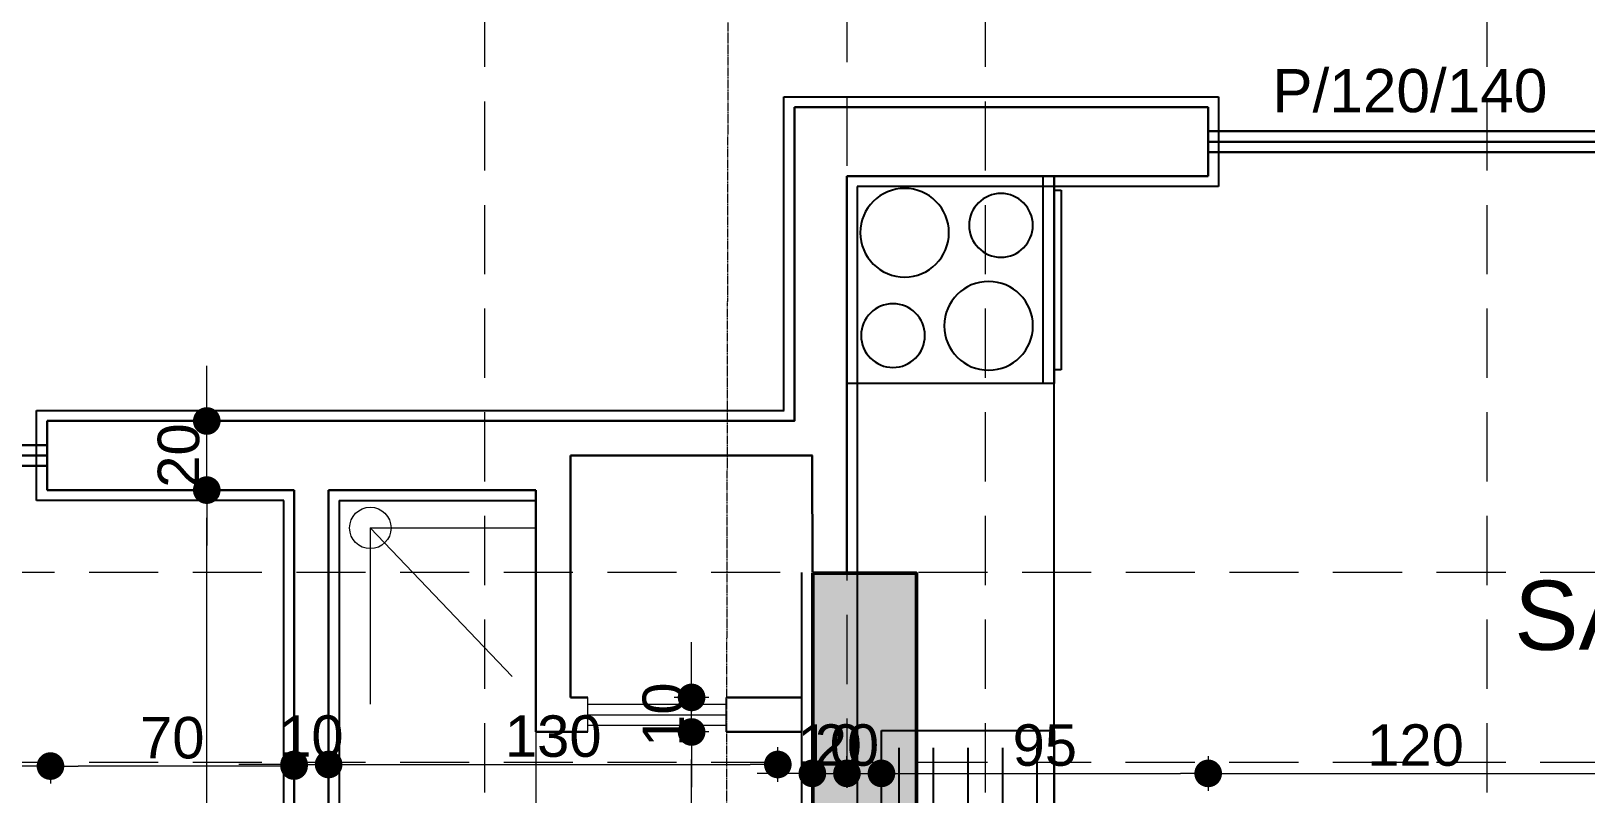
# Model space of a CAD drawing. Header units: millimetres. Extents: x 38129 to 72024, y -56282 to 16512.
# Drawn here: x 48652.9 to 49102.9, y -43314.2 to -43093.4 of the extents above; entities that cross this region are included whole.
import ezdxf

# ---------------------------------------------------------------- set-up
doc = ezdxf.new("R2010")
doc.units = ezdxf.units.MM
doc.linetypes.add('HIDDEN', pattern=[0.375, 0.25, -0.125])
for name, color, linetype, lineweight in [('AKS', 55, 'HIDDEN', 0), ('COLUMN4', 3, 'Continuous', 50), ('DIŞÖLÇÜ', 37, 'Continuous', 0), ('DUVAR', 255, 'Continuous', 30), ('mahal', 7, 'Continuous', 5), ('pencere', 195, 'Continuous', 30), ('pencere+KAPI', 1, 'Continuous', 0), ('TARAMA', 252, 'Continuous', 0), ('ölçü İÇ', 31, 'Continuous', 0)]:
    doc.layers.add(name, color=color, linetype=linetype, lineweight=lineweight)
doc.layers.add('sıva', color=41, linetype='Continuous')
doc.layers.add('tefriş', color=42, linetype='Continuous')
doc.styles.add('icdisolcu_yazi', font='arial.ttf')
doc.styles.get("Standard").update_dxf_attribs({"font": 'arial.ttf'})
doc.styles.add('style1', font='arial.ttf')
doc.dimstyles.new('İç Ölçü', dxfattribs={"dimtxt": 12, "dimasz": 8, "dimexe": 5, "dimexo": 0, "dimgap": 2, "dimtad": 1, "dimdec": 0, "dimzin": 12, "dimdsep": 46, "dimtxsty": 'icdisolcu_yazi', "dimblk": 'DOT', "dimcen": 8, "dimdle": 5, "dimclrd": 256, "dimclre": 256, "dimclrt": 7, "dimadec": 0, "dimazin": 3, "dimtfac": 1, "dimtdec": 0, "dimtix": 1, "dimtmove": 2, "dimatfit": 3, "dimldrblk": 'DOT', "dimfxl": 0, "dimtolj": 1, "dimtzin": 0, "dimlwd": -1, "dimlwe": -1, "dimarcsym": 0})

# ---------------------------------------------------------------- blocks, each defined once
blk = doc.blocks.new('SINK_100x50')
for p, q in [((95, -10), (50, -10)), ((95, -20), (50, -20)), ((95, -30), (50, -30)), ((95, -40), (50, -40))]:
    blk.add_line(p, q)
blk.add_lwpolyline([(100, -5), (100, -55), (0, -55), (0, -5)], close=True)
blk.add_lwpolyline([(5, -15), (5, -45, 0.414214), (10, -50), (40, -50, 0.414214), (45, -45), (45, -15, 0.414214), (40, -10), (10, -10, 0.414214)], format="xyb", close=True)
blk.add_lwpolyline([(95, -50), (50, -50)])
for radius in [5, 2.5]:
    blk.add_circle((25, -30), radius)
blk = doc.blocks.new('OVEN_60-60')
for p, q in [((60, 0), (0, 0)), ((0, 0), (0, -60)), ((60, -60), (60, 0)), ((0, -56.74), (60, -56.74)), ((0, -60), (60, -60)), ((4, -60), (4, -62)), ((4, -62), (56, -62)), ((56, -62), (56, -60))]:
    blk.add_line(p, q)
for centre, radius in [((16.35, -16.7), 12.84), ((46.12, -13.34), 9.22), ((43.3, -41), 12.84), ((14.22, -44.59), 9.22)]:
    blk.add_circle(centre, radius)
blk = doc.blocks.new('_Dot')
at = {"color": 0, "lineweight": -2}
blk.add_line((-0.5, 0), (-1, 0), dxfattribs=at)
at = {"color": 0, "lineweight": 30, "const_width": 0.5}
blk.add_lwpolyline([(-0.25, 0, 1), (0.25, 0, 1)], format="xyb", close=True, dxfattribs=at)
blk = doc.blocks.new('*D1128')
at = {"layer": 'Defpoints', "color": 0, "lineweight": 120, "transparency": 16777216}
for p in [(48879, -43310.11), (48899, -43308.24), (48899, -43308.24)]:
    blk.add_point(p, dxfattribs=at)
at = {"layer": 'ölçü İÇ', "transparency": 16777216}
for p, q in [((48879, -43310.11), (48879, -43303.24)), ((48899, -43308.24), (48899, -43303.24))]:
    blk.add_line(p, q, dxfattribs=at)
at = {"layer": 'ölçü İÇ', "linetype": 'Continuous', "transparency": 16777216}
for p, q in [((48871, -43308.24), (48863, -43308.24)), ((48879, -43308.24), (48899, -43308.24)), ((48907, -43308.24), (48915, -43308.24))]:
    blk.add_line(p, q, dxfattribs=at)
at = {"layer": 'ölçü İÇ', "transparency": 16777216, "xscale": 8, "yscale": 8, "zscale": 8}
blk.add_blockref('_Dot', (48879, -43308.24), dxfattribs=at)
at = {"layer": 'ölçü İÇ', "transparency": 16777216, "xscale": 8, "yscale": 8, "zscale": 8, "rotation": 180}
blk.add_blockref('_Dot', (48899, -43308.24), dxfattribs=at)
at = {"layer": 'ölçü İÇ', "color": 7, "transparency": 16777216, "insert": (48889, -43300.12), "char_height": 12, "attachment_point": 5, "style": 'icdisolcu_yazi'}
blk.add_mtext('\\A1;20', dxfattribs=at)
blk = doc.blocks.new('*D1129')
at = {"layer": 'Defpoints', "color": 0, "lineweight": 120, "transparency": 16777216}
for p in [(48993.56, -43135.41), (48899, -43308.24), (48993.56, -43308.24)]:
    blk.add_point(p, dxfattribs=at)
at = {"layer": 'ölçü İÇ', "transparency": 16777216}
for p, q in [((48899, -43308.24), (48899, -43303.24)), ((48993.56, -43303.24), (48993.56, -43313.24))]:
    blk.add_line(p, q, dxfattribs=at)
at = {"layer": 'ölçü İÇ', "linetype": 'Continuous', "transparency": 16777216}
blk.add_line((48907, -43308.24), (48985.56, -43308.24), dxfattribs=at)
at = {"layer": 'ölçü İÇ', "transparency": 16777216, "xscale": 8, "yscale": 8, "zscale": 8, "rotation": 180}
blk.add_blockref('_Dot', (48899, -43308.24), dxfattribs=at)
at = {"layer": 'ölçü İÇ', "transparency": 16777216, "xscale": 8, "yscale": 8, "zscale": 8}
blk.add_blockref('_Dot', (48993.56, -43308.24), dxfattribs=at)
at = {"layer": 'ölçü İÇ', "color": 7, "transparency": 16777216, "insert": (48946.28, -43300.12), "char_height": 12, "attachment_point": 5, "style": 'icdisolcu_yazi'}
blk.add_mtext('\\A1;95', dxfattribs=at)
blk = doc.blocks.new('*D1130')
at = {"layer": 'Defpoints', "color": 0, "lineweight": 120, "transparency": 16777216}
for p in [(48993.56, -43135.41), (49113.56, -43135.41), (49113.56, -43308.24)]:
    blk.add_point(p, dxfattribs=at)
at = {"layer": 'ölçü İÇ', "transparency": 16777216}
for p, q in [((48993.56, -43303.24), (48993.56, -43313.24)), ((49113.56, -43303.24), (49113.56, -43313.24))]:
    blk.add_line(p, q, dxfattribs=at)
at = {"layer": 'ölçü İÇ', "linetype": 'Continuous', "transparency": 16777216}
blk.add_line((49001.56, -43308.24), (49105.56, -43308.24), dxfattribs=at)
at = {"layer": 'ölçü İÇ', "transparency": 16777216, "xscale": 8, "yscale": 8, "zscale": 8, "rotation": 180}
blk.add_blockref('_Dot', (48993.56, -43308.24), dxfattribs=at)
at = {"layer": 'ölçü İÇ', "transparency": 16777216, "xscale": 8, "yscale": 8, "zscale": 8}
blk.add_blockref('_Dot', (49113.56, -43308.24), dxfattribs=at)
at = {"layer": 'ölçü İÇ', "color": 7, "transparency": 16777216, "insert": (49053.56, -43300.12), "char_height": 12, "attachment_point": 5, "style": 'icdisolcu_yazi'}
blk.add_mtext('\\A1;120', dxfattribs=at)
blk = doc.blocks.new('*D1343')
at = {"layer": 'Defpoints', "color": 0, "lineweight": 120, "transparency": 16777216}
for p in [(48703.74, -43206.25), (48703.74, -43206.25), (48703.74, -43226.25)]:
    blk.add_point(p, dxfattribs=at)
at = {"layer": 'ölçü İÇ', "linetype": 'Continuous', "transparency": 16777216}
for p, q in [((48703.74, -43198.25), (48703.74, -43190.25)), ((48703.74, -43226.25), (48703.74, -43206.25)), ((48703.74, -43234.25), (48703.74, -43242.25))]:
    blk.add_line(p, q, dxfattribs=at)
at = {"layer": 'ölçü İÇ', "transparency": 16777216}
for p, q in [((48703.74, -43206.25), (48708.74, -43206.25)), ((48703.74, -43226.25), (48708.74, -43226.25))]:
    blk.add_line(p, q, dxfattribs=at)
at = {"layer": 'ölçü İÇ', "transparency": 16777216, "xscale": 8, "yscale": 8, "zscale": 8}
for p, rotation in [((48703.74, -43206.25), 270), ((48703.74, -43226.25), 90)]:
    blk.add_blockref('_Dot', p, dxfattribs=dict(at, rotation=rotation))
at = {"layer": 'ölçü İÇ', "color": 7, "transparency": 16777216, "insert": (48695.62, -43216.25), "char_height": 12, "attachment_point": 5, "rotation": 90, "style": 'icdisolcu_yazi'}
blk.add_mtext('\\A1;20', dxfattribs=at)
blk = doc.blocks.new('*D1345')
at = {"layer": 'Defpoints', "color": 0, "lineweight": 120, "transparency": 16777216}
for p in [(48729, -43305.66), (48739, -43305.66), (48739, -43308.24)]:
    blk.add_point(p, dxfattribs=at)
at = {"layer": 'ölçü İÇ', "transparency": 16777216}
for p, q in [((48729, -43305.66), (48729, -43300.66)), ((48739, -43308.24), (48739, -43300.66))]:
    blk.add_line(p, q, dxfattribs=at)
at = {"layer": 'ölçü İÇ', "linetype": 'Continuous', "transparency": 16777216}
for p, q in [((48721, -43305.66), (48713, -43305.66)), ((48729, -43305.66), (48739, -43305.66)), ((48747, -43305.66), (48755, -43305.66))]:
    blk.add_line(p, q, dxfattribs=at)
at = {"layer": 'ölçü İÇ', "transparency": 16777216, "xscale": 8, "yscale": 8, "zscale": 8}
blk.add_blockref('_Dot', (48729, -43305.66), dxfattribs=at)
at = {"layer": 'ölçü İÇ', "transparency": 16777216, "xscale": 8, "yscale": 8, "zscale": 8, "rotation": 180}
blk.add_blockref('_Dot', (48739, -43305.66), dxfattribs=at)
at = {"layer": 'ölçü İÇ', "color": 7, "transparency": 16777216, "insert": (48734, -43297.53), "char_height": 12, "attachment_point": 5, "style": 'icdisolcu_yazi'}
blk.add_mtext('\\A1;10', dxfattribs=at)
blk = doc.blocks.new('*D1347')
at = {"layer": 'Defpoints', "color": 0, "lineweight": 120, "transparency": 16777216}
for p in [(48703.74, -43226.25), (48703.74, -43226.25), (48703.74, -43486.59)]:
    blk.add_point(p, dxfattribs=at)
at = {"layer": 'ölçü İÇ', "transparency": 16777216}
for p, q in [((48703.74, -43226.25), (48708.74, -43226.25)), ((48703.74, -43486.59), (48708.74, -43486.59))]:
    blk.add_line(p, q, dxfattribs=at)
at = {"layer": 'ölçü İÇ', "linetype": 'Continuous', "transparency": 16777216}
blk.add_line((48703.74, -43478.59), (48703.74, -43234.25), dxfattribs=at)
at = {"layer": 'ölçü İÇ', "transparency": 16777216, "xscale": 8, "yscale": 8, "zscale": 8}
for p, rotation in [((48703.74, -43226.25), 90), ((48703.74, -43486.59), 270)]:
    blk.add_blockref('_Dot', p, dxfattribs=dict(at, rotation=rotation))
at = {"layer": 'ölçü İÇ', "color": 7, "transparency": 16777216, "insert": (48695.62, -43356.42), "char_height": 12, "attachment_point": 5, "rotation": 90, "style": 'icdisolcu_yazi'}
blk.add_mtext('\\A1;260', dxfattribs=at)
blk = doc.blocks.new('*D1350')
at = {"layer": 'Defpoints', "color": 0, "lineweight": 120, "transparency": 16777216}
for p in [(48658.5, -43305.66), (48658.5, -43306.12), (48729, -43305.66)]:
    blk.add_point(p, dxfattribs=at)
at = {"layer": 'ölçü İÇ', "transparency": 16777216}
for p, q in [((48658.5, -43305.66), (48658.5, -43311.12)), ((48729, -43305.66), (48729, -43311.12))]:
    blk.add_line(p, q, dxfattribs=at)
at = {"layer": 'ölçü İÇ', "linetype": 'Continuous', "transparency": 16777216}
blk.add_line((48721, -43306.12), (48666.5, -43306.12), dxfattribs=at)
at = {"layer": 'ölçü İÇ', "transparency": 16777216, "xscale": 8, "yscale": 8, "zscale": 8, "rotation": 180}
blk.add_blockref('_Dot', (48658.5, -43306.12), dxfattribs=at)
at = {"layer": 'ölçü İÇ', "transparency": 16777216, "xscale": 8, "yscale": 8, "zscale": 8}
blk.add_blockref('_Dot', (48729, -43306.12), dxfattribs=at)
at = {"layer": 'ölçü İÇ', "color": 7, "transparency": 16777216, "insert": (48693.75, -43297.99), "char_height": 12, "attachment_point": 5, "style": 'icdisolcu_yazi'}
blk.add_mtext('\\A1;70', dxfattribs=at)
blk = doc.blocks.new('*D1351')
at = {"layer": 'Defpoints', "color": 0, "lineweight": 120, "transparency": 16777216}
for p in [(48548.5, -43226.25), (48548.5, -43306.12), (48658.5, -43305.66)]:
    blk.add_point(p, dxfattribs=at)
at = {"layer": 'ölçü İÇ', "transparency": 16777216}
for p, q in [((48548.5, -43301.12), (48548.5, -43311.12)), ((48658.5, -43305.66), (48658.5, -43311.12))]:
    blk.add_line(p, q, dxfattribs=at)
at = {"layer": 'ölçü İÇ', "linetype": 'Continuous', "transparency": 16777216}
blk.add_line((48650.5, -43306.12), (48556.5, -43306.12), dxfattribs=at)
at = {"layer": 'ölçü İÇ', "transparency": 16777216, "xscale": 8, "yscale": 8, "zscale": 8, "rotation": 180}
blk.add_blockref('_Dot', (48548.5, -43306.12), dxfattribs=at)
at = {"layer": 'ölçü İÇ', "transparency": 16777216, "xscale": 8, "yscale": 8, "zscale": 8}
blk.add_blockref('_Dot', (48658.5, -43306.12), dxfattribs=at)
at = {"layer": 'ölçü İÇ', "color": 7, "transparency": 16777216, "insert": (48603.5, -43297.99), "char_height": 12, "attachment_point": 5, "style": 'icdisolcu_yazi'}
blk.add_mtext('\\A1;110', dxfattribs=at)
blk = doc.blocks.new('*D1370')
at = {"layer": 'Defpoints', "color": 0, "lineweight": 120, "transparency": 16777216}
for p in [(48879.01, -43310.11), (48889.01, -43308.24), (48889.01, -43308.24)]:
    blk.add_point(p, dxfattribs=at)
at = {"layer": 'ölçü İÇ', "transparency": 16777216}
for p, q in [((48879.01, -43310.11), (48879.01, -43303.24)), ((48889.01, -43308.24), (48889.01, -43303.24))]:
    blk.add_line(p, q, dxfattribs=at)
at = {"layer": 'ölçü İÇ', "linetype": 'Continuous', "transparency": 16777216}
for p, q in [((48871.01, -43308.24), (48863.01, -43308.24)), ((48879.01, -43308.24), (48889.01, -43308.24)), ((48897.01, -43308.24), (48905.01, -43308.24))]:
    blk.add_line(p, q, dxfattribs=at)
at = {"layer": 'ölçü İÇ', "transparency": 16777216, "xscale": 8, "yscale": 8, "zscale": 8}
blk.add_blockref('_Dot', (48879.01, -43308.24), dxfattribs=at)
at = {"layer": 'ölçü İÇ', "transparency": 16777216, "xscale": 8, "yscale": 8, "zscale": 8, "rotation": 180}
blk.add_blockref('_Dot', (48889.01, -43308.24), dxfattribs=at)
at = {"layer": 'ölçü İÇ', "color": 7, "transparency": 16777216, "insert": (48884.01, -43300.12), "char_height": 12, "attachment_point": 5, "style": 'icdisolcu_yazi'}
blk.add_mtext('\\A1;10', dxfattribs=at)
blk = doc.blocks.new('*D1374')
at = {"layer": 'Defpoints', "color": 0, "lineweight": 120, "transparency": 16777216}
for p in [(48844.05, -43296.25), (48852.55, -43296.25), (48874.01, -43486.59)]:
    blk.add_point(p, dxfattribs=at)
at = {"layer": 'ölçü İÇ', "transparency": 16777216}
for p, q in [((48849.05, -43296.25), (48839.05, -43296.25)), ((48849.05, -43486.59), (48839.05, -43486.59))]:
    blk.add_line(p, q, dxfattribs=at)
at = {"layer": 'ölçü İÇ', "linetype": 'Continuous', "transparency": 16777216}
blk.add_line((48844.05, -43478.59), (48844.05, -43304.25), dxfattribs=at)
at = {"layer": 'ölçü İÇ', "transparency": 16777216, "xscale": 8, "yscale": 8, "zscale": 8}
for p, rotation in [((48844.05, -43296.25), 90), ((48844.05, -43486.59), 270)]:
    blk.add_blockref('_Dot', p, dxfattribs=dict(at, rotation=rotation))
at = {"layer": 'ölçü İÇ', "color": 7, "transparency": 16777216, "insert": (48835.93, -43391.42), "char_height": 12, "attachment_point": 5, "rotation": 90, "style": 'icdisolcu_yazi'}
blk.add_mtext('\\A1;190', dxfattribs=at)
blk = doc.blocks.new('*D1375')
at = {"layer": 'Defpoints', "color": 0, "lineweight": 120, "transparency": 16777216}
for p in [(48844.05, -43286.25), (48858.74, -43286.25), (48852.55, -43296.25)]:
    blk.add_point(p, dxfattribs=at)
at = {"layer": 'ölçü İÇ', "linetype": 'Continuous', "transparency": 16777216}
for p, q in [((48844.05, -43278.25), (48844.05, -43270.25)), ((48844.05, -43296.25), (48844.05, -43286.25)), ((48844.05, -43304.25), (48844.05, -43312.25))]:
    blk.add_line(p, q, dxfattribs=at)
at = {"layer": 'ölçü İÇ', "transparency": 16777216}
for p, q in [((48849.05, -43286.25), (48839.05, -43286.25)), ((48849.05, -43296.25), (48839.05, -43296.25))]:
    blk.add_line(p, q, dxfattribs=at)
at = {"layer": 'ölçü İÇ', "transparency": 16777216, "xscale": 8, "yscale": 8, "zscale": 8}
for p, rotation in [((48844.05, -43286.25), 270), ((48844.05, -43296.25), 90)]:
    blk.add_blockref('_Dot', p, dxfattribs=dict(at, rotation=rotation))
at = {"layer": 'ölçü İÇ', "color": 7, "transparency": 16777216, "insert": (48835.93, -43291.25), "char_height": 12, "attachment_point": 5, "rotation": 90, "style": 'icdisolcu_yazi'}
blk.add_mtext('\\A1;10', dxfattribs=at)
blk = doc.blocks.new('*D1376')
at = {"layer": 'Defpoints', "color": 0, "lineweight": 120, "transparency": 16777216}
for p in [(48869.01, -43305.66), (48739.01, -43308.24), (48869.01, -43312.09)]:
    blk.add_point(p, dxfattribs=at)
at = {"layer": 'DIŞÖLÇÜ', "transparency": 16777216}
for p, q in [((48739.01, -43308.24), (48739.01, -43300.66)), ((48869.01, -43310.66), (48869.01, -43300.66))]:
    blk.add_line(p, q, dxfattribs=at)
at = {"layer": 'DIŞÖLÇÜ', "linetype": 'Continuous', "transparency": 16777216}
blk.add_line((48747.01, -43305.66), (48861.01, -43305.66), dxfattribs=at)
at = {"layer": 'DIŞÖLÇÜ', "transparency": 16777216, "xscale": 8, "yscale": 8, "zscale": 8, "rotation": 180}
blk.add_blockref('_Dot', (48739.01, -43305.66), dxfattribs=at)
at = {"layer": 'DIŞÖLÇÜ', "transparency": 16777216, "xscale": 8, "yscale": 8, "zscale": 8}
blk.add_blockref('_Dot', (48869.01, -43305.66), dxfattribs=at)
at = {"layer": 'DIŞÖLÇÜ', "color": 7, "transparency": 16777216, "insert": (48804.01, -43297.53), "char_height": 12, "attachment_point": 5, "style": 'icdisolcu_yazi'}
blk.add_mtext('\\A1;130', dxfattribs=at)
blk = doc.blocks.new('wertertw')
at = {"layer": 'TARAMA', "lineweight": -3}
h = blk.add_hatch(dxfattribs=at)
h.set_pattern_fill('ANSI33', color=256, scale=2.5, style=0)
h.set_pattern_definition([(45, (-86643.698, -32547.66), (-11.2253202, 11.2253202), []), (45, (-86632.472, -32547.66), (-11.2253202, 11.2253202), [7.9375, -3.96875])])
h.paths.add_polyline_path([(-616.25, 351.94), (-616.25, -88.06), (-306.25, -88.06), (-306.25, -68.06), (-596.25, -68.06), (-596.25, 331.94), (-306.25, 331.94), (-306.25, 351.94)])
h.paths.add_polyline_path([(38.75, -338.06), (78.75, -338.06), (78.75, -378.06), (38.75, -378.06)])
h.paths.add_polyline_path([(-471.25, -318.06), (-441.25, -318.06), (-441.25, -378.06), (-471.25, -378.06)])
h.paths.add_polyline_path([(-961.25, -318.06), (-931.25, -318.06), (-931.25, -378.06), (-961.25, -378.06)])
h.paths.add_polyline_path([(343.75, -163.06), (413.75, -163.06), (413.75, -198.06), (343.75, -198.06)])
h.paths.add_polyline_path([(8.75, -163.06), (78.75, -163.06), (78.75, -198.06), (8.75, -198.06)])
h.paths.add_polyline_path([(-1036.25, -148.06), (-906.25, -148.06), (-906.25, -178.06), (-1036.25, -178.06)])
h.paths.add_polyline_path([(-976.25, 256.94), (-916.25, 256.94), (-916.25, 226.94), (-976.25, 226.94)])
h.paths.add_polyline_path([(343.75, 459.44), (413.75, 459.44), (413.75, 424.44), (343.75, 424.44)])
h.paths.add_polyline_path([(8.75, 459.44), (78.75, 459.44), (78.75, 424.44), (8.75, 424.44)])
h.paths.add_polyline_path([(-616.25, 531.94), (-306.25, 531.94), (-306.25, 511.94), (-616.25, 511.94)])
h.paths.add_polyline_path([(-976.25, 656.94), (-916.25, 656.94), (-916.25, 626.94), (-976.25, 626.94)])
h.paths.add_polyline_path([(-616.25, 971.94), (-306.25, 971.94), (-306.25, 951.94), (-616.25, 951.94)])
h.paths.add_polyline_path([(343.75, 1081.94), (413.75, 1081.94), (413.75, 1046.94), (343.75, 1046.94)])
h.paths.add_polyline_path([(8.75, 1081.94), (78.75, 1081.94), (78.75, 1046.94), (8.75, 1046.94)])
h.paths.add_polyline_path([(-1036.25, 1061.94), (-906.25, 1061.94), (-906.25, 1031.94), (-1036.25, 1031.94)])
h.paths.add_polyline_path([(-931.25, 1286.94), (-901.25, 1286.94), (-901.25, 1226.94), (-931.25, 1226.94)])
h.paths.add_polyline_path([(68.75, 1332.04), (108.75, 1332.04), (108.75, 1292.04), (68.75, 1292.04)])
h.paths.add_polyline_path([(-511.25, 1332.04), (-481.25, 1332.04), (-481.25, 1252.04), (-511.25, 1252.04)])
at = {"layer": 'COLUMN4', "color": 3}
blk.add_lwpolyline([(-511.25, 1332.04), (-481.25, 1332.04), (-481.25, 1252.04), (-511.25, 1252.04)], close=True, dxfattribs=at)

msp = doc.modelspace()

# ---------------------------------------------------------------- linework, layer by layer
at = {"layer": 'AKS', "ltscale": 80}
for p, q in [((48784.15, -42903.74), (48784.15, -45280.38)), ((48889, -42902.39), (48889, -45279.02)), ((48929, -42903.74), (48929, -45280.38)), ((49074.2, -42903.74), (49074.2, -45280.38)), ((50129.68, -43250.11), (48049.49, -43250.11)), ((50129.67, -43305.11), (48049.48, -43305.11))]:
    msp.add_line(p, q, dxfattribs=at)
at = {"layer": 'DIŞÖLÇÜ'}
for p, q in [((48751.07, -43237.2), (48799, -43237.19)), ((48751.07, -43237.2), (48751.07, -43288.22)), ((48751.07, -43237.2), (48792.12, -43280.22)), ((48814.01, -43296.25), (48814.01, -43286.25)), ((48814.01, -43288.25), (48854.01, -43288.25)), ((48814.01, -43288.25), (48854.01, -43288.25)), ((48854.01, -43296.25), (48854.01, -43286.25)), ((48814.01, -43291.25), (48854.01, -43291.25)), ((48799.01, -43296.25), (48799.01, -43333.24)), ((48814.01, -43294.25), (48854.01, -43294.25))]:
    msp.add_line(p, q, dxfattribs=at)
msp.add_circle((48751.07, -43237.2), 6, dxfattribs=at)
at = {"layer": 'DUVAR'}
for p, q in [((48993.56, -43115.42), (48873.79, -43115.42)), ((48993.56, -43115.42), (48993.56, -43135.41)), ((48889, -43250.11), (48889, -43135.41)), ((48657.5, -43226.25), (48657.5, -43206.25)), ((48808.99, -43216.25), (48878.98, -43216.25)), ((48809, -43286.25), (48808.99, -43216.25)), ((48834.01, -43216.25), (48879.01, -43216.25)), ((48878.98, -43216.25), (48879.01, -43250.11)), ((48729.01, -43486.59), (48729.01, -43226.25)), ((48739.01, -43305.11), (48739.01, -43226.25)), ((48739.01, -43226.25), (48798.99, -43226.25)), ((48799.01, -43296.25), (48798.99, -43226.25)), ((48814.01, -43286.25), (48809, -43286.25)), ((48875.99, -43286.25), (48854.01, -43286.25)), ((48739.01, -43486.59), (48739.01, -43296.25)), ((48814.01, -43296.25), (48799.01, -43296.25)), ((48875.99, -43296.25), (48854.01, -43296.25))]:
    msp.add_line(p, q, dxfattribs=at)
for points in [[(48873.79, -43115.42), (48873.79, -43206.25), (48834, -43206.25)], [(48993.56, -43135.41), (48889, -43135.41)], [(48729, -43206.25), (48657.5, -43206.25)], [(48873.8, -43206.25), (48729.01, -43206.25)], [(48729, -43226.25), (48657.5, -43226.25)]]:
    msp.add_lwpolyline(points, dxfattribs=at)
at = {"layer": 'pencere'}
for p, q in [((49113.56, -43122.41), (48993.56, -43122.41)), ((49113.56, -43125.41), (48993.56, -43125.41)), ((49113.56, -43128.41), (48993.56, -43128.41)), ((48547.5, -43213.25), (48657.5, -43213.25)), ((48547.5, -43216.25), (48657.5, -43216.25)), ((48547.5, -43219.25), (48657.5, -43219.25))]:
    msp.add_line(p, q, dxfattribs=at)
at = {"layer": 'pencere+KAPI', "linetype": 'HIDDEN'}
msp.add_line((48854.83, -42952.22), (48850.1, -45333.87), dxfattribs=at)
at = {"layer": 'sıva'}
for p, q in [((48870.79, -43203.25), (48870.79, -43112.42)), ((48870.79, -43112.42), (48996.56, -43112.42)), ((48996.56, -43112.42), (48996.56, -43138.41)), ((48996.56, -43138.41), (48892, -43138.41)), ((48892, -43138.41), (48892, -43247.11)), ((48654.5, -43229.25), (48654.5, -43203.25)), ((48654.5, -43203.25), (48726, -43203.25)), ((48726.01, -43203.25), (48870.8, -43203.25)), ((48831.01, -43203.25), (48870.8, -43203.25)), ((48726, -43229.25), (48654.5, -43229.25)), ((48726.01, -43483.59), (48726.01, -43229.25)), ((48742.01, -43229.25), (48798.99, -43229.25)), ((48742.01, -43229.25), (48742.01, -43483.59)), ((48892, -43247.11), (48892, -43247.07)), ((48892, -43247.07), (48892, -43318.07)), ((48876.01, -43483.59), (48875.98, -43250.11))]:
    msp.add_line(p, q, dxfattribs=at)
at = {"layer": 'tefriş'}
msp.add_lwpolyline([(48949, -43411.57), (48949, -43135.41)], dxfattribs=at)

# ---------------------------------------------------------------- block references
at = {"layer": 'DIŞÖLÇÜ'}
msp.add_blockref('wertertw', (49390.39, -44582.37), dxfattribs=at)
at = {"layer": 'tefriş', "xscale": -1, "rotation": 90}
msp.add_blockref('OVEN_60-60', (48889, -43135.41), dxfattribs=at)
at = {"layer": 'tefriş', "rotation": 90}
msp.add_blockref('SINK_100x50', (48894, -43395.84), dxfattribs=at)

# ---------------------------------------------------------------- texts
at = {"layer": 'mahal', "insert": (49082.13, -43272.76), "char_height": 20, "attachment_point": 7}
msp.add_mtext_dynamic_manual_height_columns('SALON+MUTFAK', width=77.279, gutter_width=12.5, heights=[0], dxfattribs=at)
at = {"layer": 'pencere+KAPI', "insert": (49091.72, -43117.06), "char_height": 12.5, "width": 27.0954, "attachment_point": 9, "rotation": 0, "style": 'style1'}
msp.add_mtext('P/120/140', dxfattribs=at)

# ---------------------------------------------------------------- dimensions: what is measured, and where the dimension line sits
at = {"layer": 'DIŞÖLÇÜ'}
dim = msp.add_linear_dim(base=(48869.01, -43305.66), p1=(48739.01, -43308.24), p2=(48869.01, -43312.09), dimstyle='İç Ölçü', dxfattribs=at)
dim.commit()
dim.dimension.update_dxf_attribs({"geometry": '*D1376', "text_midpoint": (48804.01, -43297.53)})
at = {"layer": 'ölçü İÇ'}
for base, p1, p2, picture, middle in [((48993.56, -43308.24), (48899, -43308.24), (48993.56, -43135.41), '*D1129', (48946.28, -43300.12)), ((49113.56, -43308.24), (48993.56, -43135.41), (49113.56, -43135.41), '*D1130', (49053.56, -43300.12)), ((48548.5, -43306.12), (48658.5, -43305.66), (48548.5, -43226.25), '*D1351', (48603.5, -43297.99)), ((48658.4986, -43306.1168), (48728.9967, -43305.6575), (48658.4986, -43305.6575), '*D1350', (48693.7477, -43297.99)), ((48739, -43305.66), (48729, -43305.66), (48739, -43308.24), '*D1345', (48734, -43297.53)), ((48899, -43308.24), (48879, -43310.11), (48899, -43308.24), '*D1128', (48889, -43300.12)), ((48889.01, -43308.24), (48879.01, -43310.11), (48889.01, -43308.24), '*D1370', (48884.01, -43300.12))]:
    dim = msp.add_linear_dim(base=base, p1=p1, p2=p2, dimstyle='İç Ölçü', dxfattribs=at)
    dim.commit()
    dim.dimension.update_dxf_attribs({"geometry": picture, "text_midpoint": middle})
for base, p1, p2, angle, picture, middle in [((48703.74, -43206.25), (48703.74, -43226.25), (48703.74, -43206.25), 270, '*D1343', (48695.62, -43216.25)), ((48703.74, -43226.25), (48703.74, -43486.59), (48703.74, -43226.25), 90, '*D1347', (48695.62, -43356.42)), ((48844.05, -43286.25), (48852.55, -43296.25), (48858.74, -43286.25), 270, '*D1375', (48835.93, -43291.25)), ((48844.05, -43296.25), (48874.01, -43486.59), (48852.55, -43296.25), 270, '*D1374', (48835.93, -43391.42))]:
    dim = msp.add_linear_dim(base=base, p1=p1, p2=p2, angle=angle, dimstyle='İç Ölçü', dxfattribs=at)
    dim.commit()
    dim.dimension.update_dxf_attribs({"geometry": picture, "text_midpoint": middle})

doc.saveas('drawing.dxf')
